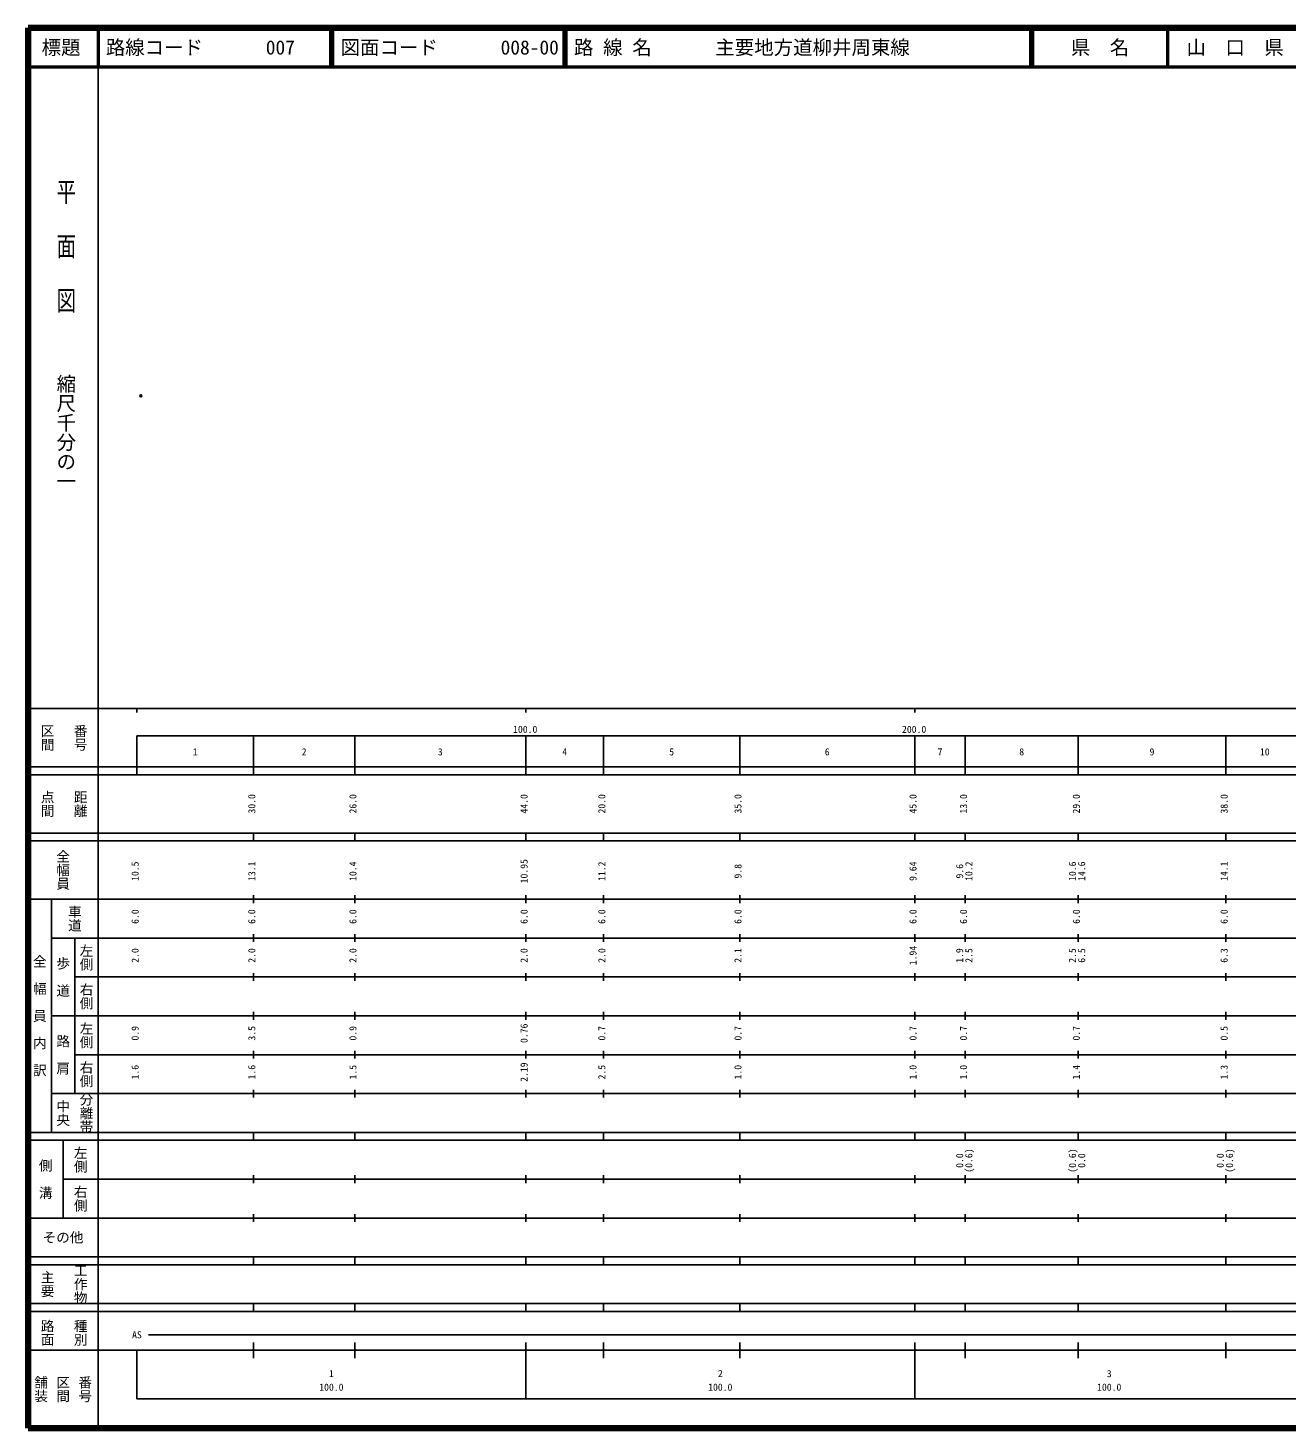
# Model space of a CAD drawing. Units: millimetres on the paper. Extents: x 40 to 680, y 20 to 380.
# Drawn here: x 40 to 363.7, y 20 to 380 of the extents above; entities that cross this region are included whole.
import ezdxf
from ezdxf.enums import TextEntityAlignment as Align

# ---------------------------------------------------------------- set-up
doc = ezdxf.new("R2010")
doc.units = ezdxf.units.MM
doc.header["$PDMODE"] = 32
doc.header["$PDSIZE"] = 0.5
doc.layers.add('M-OTRS', color=6, linetype='Continuous')
doc.layers.add('M-TTL-TXT', color=7, linetype='Continuous')
for name, color, linetype, lineweight in [('M-TTL', 2, 'Continuous', 140), ('M-TTL-BAND', 7, 'Continuous', 25), ('M-TTL-LINE', 7, 'Continuous', 50)]:
    doc.layers.add(name, color=color, linetype=linetype, lineweight=lineweight)
doc.styles.add('@ＭＳ ゴシック', font='')
doc.styles.add('ＭＳ ゴシック', font='')
doc.styles.get('@ＭＳ ゴシック').set_extended_font_data('@MS Gothic')
doc.styles.get('ＭＳ ゴシック').set_extended_font_data('MS Gothic')

msp = doc.modelspace()

# ---------------------------------------------------------------- linework, layer by layer
at = {"layer": 'M-OTRS'}
msp.add_point((69.006, 285.431), dxfattribs=at)
at = {"layer": 'M-TTL'}
for p, q in [((40, 380), (40, 20)), ((680, 380), (40, 380)), ((40, 20), (680, 20))]:
    msp.add_line(p, q, dxfattribs=at)
at = {"layer": 'M-TTL-BAND'}
for p, q in [((58, 370), (58, 20)), ((40, 205), (579, 205)), ((68, 205), (68, 204)), ((168, 205), (168, 204)), ((268, 205), (268, 204)), ((68, 198), (579, 198)), ((68, 198), (68, 188)), ((98, 188), (98, 198)), ((124, 188), (124, 198)), ((168, 188), (168, 198)), ((188, 188), (188, 198)), ((223, 188), (223, 198)), ((268, 188), (268, 198)), ((281, 188), (281, 198)), ((310, 188), (310, 198)), ((348, 188), (348, 198)), ((40, 190), (579, 190)), ((40, 188), (579, 188)), ((40, 173), (579, 173)), ((98, 171), (98, 173)), ((124, 171), (124, 173)), ((168, 171), (168, 173)), ((188, 171), (188, 173)), ((223, 171), (223, 173)), ((268, 171), (268, 173)), ((281, 171), (281, 173)), ((310, 171), (310, 173)), ((348, 171), (348, 173)), ((40, 171), (579, 171)), ((40, 156), (579, 156)), ((46, 96), (46, 156)), ((98, 155), (98, 157)), ((124, 155), (124, 157)), ((168, 155), (168, 157)), ((188, 155), (188, 157)), ((223, 155), (223, 157)), ((268, 155), (268, 157)), ((281, 155), (281, 157)), ((310, 155), (310, 157)), ((348, 155), (348, 157)), ((46, 146), (579, 146)), ((52, 146), (52, 106)), ((98, 145), (98, 147)), ((124, 145), (124, 147)), ((168, 145), (168, 147)), ((188, 145), (188, 147)), ((223, 145), (223, 147)), ((268, 145), (268, 147)), ((281, 145), (281, 147)), ((310, 145), (310, 147)), ((348, 145), (348, 147)), ((98, 135), (98, 137)), ((124, 135), (124, 137)), ((168, 135), (168, 137)), ((188, 135), (188, 137)), ((223, 135), (223, 137)), ((268, 135), (268, 137)), ((281, 135), (281, 137)), ((310, 135), (310, 137)), ((348, 135), (348, 137)), ((52, 136), (579, 136)), ((46, 126), (579, 126)), ((98, 125), (98, 127)), ((124, 125), (124, 127)), ((168, 125), (168, 127)), ((188, 125), (188, 127)), ((223, 125), (223, 127)), ((268, 125), (268, 127)), ((281, 125), (281, 127)), ((310, 125), (310, 127)), ((348, 125), (348, 127)), ((52, 116), (579, 116)), ((98, 115), (98, 117)), ((124, 115), (124, 117)), ((168, 115), (168, 117)), ((188, 115), (188, 117)), ((223, 115), (223, 117)), ((268, 115), (268, 117)), ((281, 115), (281, 117)), ((310, 115), (310, 117)), ((348, 115), (348, 117)), ((46, 106), (579, 106)), ((98, 105), (98, 107)), ((124, 105), (124, 107)), ((168, 105), (168, 107)), ((188, 105), (188, 107)), ((223, 105), (223, 107)), ((268, 105), (268, 107)), ((281, 105), (281, 107)), ((310, 105), (310, 107)), ((348, 105), (348, 107)), ((40, 96), (579, 96)), ((40, 94), (579, 94)), ((49, 94), (49, 74)), ((98, 94), (98, 96)), ((124, 94), (124, 96)), ((168, 94), (168, 96)), ((188, 94), (188, 96)), ((223, 94), (223, 96)), ((268, 94), (268, 96)), ((281, 94), (281, 96)), ((310, 94), (310, 96)), ((348, 94), (348, 96)), ((49, 84), (579, 84)), ((98, 83), (98, 85)), ((124, 83), (124, 85)), ((168, 83), (168, 85)), ((188, 83), (188, 85)), ((223, 83), (223, 85)), ((268, 83), (268, 85)), ((281, 83), (281, 85)), ((310, 83), (310, 85)), ((348, 83), (348, 85)), ((40, 74), (579, 74)), ((98, 73), (98, 75)), ((124, 73), (124, 75)), ((168, 73), (168, 75)), ((188, 73), (188, 75)), ((223, 73), (223, 75)), ((268, 73), (268, 75)), ((281, 73), (281, 75)), ((310, 73), (310, 75)), ((348, 73), (348, 75)), ((40, 64), (579, 64)), ((40, 62), (579, 62)), ((98, 62), (98, 64)), ((124, 62), (124, 64)), ((168, 62), (168, 64)), ((188, 62), (188, 64)), ((223, 62), (223, 64)), ((268, 62), (268, 64)), ((281, 62), (281, 64)), ((310, 62), (310, 64)), ((348, 62), (348, 64)), ((40, 52), (579, 52)), ((98, 50), (98, 52)), ((124, 50), (124, 52)), ((168, 50), (168, 52)), ((188, 50), (188, 52)), ((223, 50), (223, 52)), ((268, 50), (268, 52)), ((281, 50), (281, 52)), ((310, 50), (310, 52)), ((348, 50), (348, 52)), ((40, 50), (579, 50)), ((71, 44), (565, 44)), ((40, 40), (579, 40)), ((68, 40), (68, 27.5)), ((98, 38), (98, 42)), ((124, 38), (124, 42)), ((168, 27.5), (168, 42)), ((188, 38), (188, 42)), ((223, 38), (223, 42)), ((268, 27.5), (268, 42)), ((281, 38), (281, 42)), ((310, 38), (310, 42)), ((348, 38), (348, 42)), ((68, 27.5), (579, 27.5))]:
    msp.add_line(p, q, dxfattribs=at)
at = {"layer": 'M-TTL-LINE'}
for p, q in [((58, 380), (58, 370)), ((117.75, 380), (117.75, 370)), ((118.25, 380), (118.25, 370)), ((177.75, 380), (177.75, 370)), ((178.25, 380), (178.25, 370)), ((297.75, 380), (297.75, 370)), ((298.25, 380), (298.25, 370)), ((333, 380), (333, 370)), ((40, 370), (680, 370))]:
    msp.add_line(p, q, dxfattribs=at)

# ---------------------------------------------------------------- texts
at = {"layer": 'M-TTL-BAND', "style": '@ＭＳ ゴシック', "width": 1.4}
msp.add_text('平  面  図', height=3.666, rotation=270, dxfattribs=at).set_placement((49.777, 306.475), align=Align.MIDDLE_RIGHT)
at = {"layer": 'M-TTL-BAND', "style": '@ＭＳ ゴシック'}
msp.add_text('縮尺千分の一', height=3.666, rotation=270, dxfattribs=at).set_placement((49.777, 261.03), align=Align.MIDDLE_RIGHT)
for s, p in [('区間', (45, 197.5)), ('番号', (53.5, 197.5)), ('点間', (45, 180.5)), ('距離', (53.5, 180.5)), ('全幅員', (49, 163.5)), ('車道', (52, 151)), ('左側', (55, 141)), ('全\u3000幅\u3000員\u3000内\u3000訳', (43, 126)), ('歩\u3000道', (49, 136)), ('右側', (55, 131)), ('左側', (55, 121)), ('路\u3000肩', (49, 116)), ('右側', (55, 111)), ('分離帯', (55, 101)), ('中央', (49, 101)), ('左側', (53.5, 89)), ('側\u3000溝', (44.5, 84)), ('右側', (53.5, 79)), ('工作物', (53.5, 57)), ('主要', (45, 57)), ('路面', (45, 44.5)), ('種別', (53.5, 44.5)), ('舗装', (43.333, 30)), ('区間', (49, 30)), ('番号', (54.667, 30))]:
    msp.add_text(s, height=2.566, rotation=270, dxfattribs=at).set_placement(p, align=Align.MIDDLE_CENTER)
at = {"layer": 'M-TTL-BAND', "style": 'ＭＳ ゴシック'}
for s, p in [('100.0', (167.844, 198.195)), ('200.0', (267.844, 198.195)), ('1', (83, 192.405)), ('2', (111, 192.405)), ('3', (146, 192.405)), ('4', (178, 192.405)), ('5', (205.5, 192.405)), ('6', (245.5, 192.405)), ('7', (274.5, 192.405)), ('8', (295.5, 192.405)), ('9', (329, 192.405)), ('10', (358, 192.405)), ('AS', (68, 42.5)), ('1', (118, 32.523)), ('2', (218, 32.523)), ('3', (318, 32.523)), ('100.0', (118, 29.033)), ('100.0', (218, 29.033)), ('100.0', (318, 29.033))]:
    msp.add_text(s, height=1.833, dxfattribs=at).set_placement(p, align=Align.BOTTOM_CENTER)
for s, p in [('30.0', (99, 180.5)), ('26.0', (125, 180.5)), ('44.0', (169, 180.5)), ('20.0', (189, 180.5)), ('35.0', (224, 180.5)), ('45.0', (269, 180.5)), ('13.0', (282, 180.5)), ('29.0', (311, 180.5)), ('38.0', (349, 180.5)), ('10.95', (169, 163.174)), ('10.5', (69, 163.174)), ('13.1', (99, 163.174)), ('10.4', (125, 163.174)), ('11.2', (189, 163.174)), ('9.8', (224, 163.174)), ('9.64', (269, 163.174)), ('9.6', (281, 163.174)), ('10.2', (283.37, 163.174)), ('10.6', (310, 163.174)), ('14.6', (312.37, 163.174)), ('14.1', (349, 163.174)), ('6.0', (69, 151.5)), ('6.0', (99, 151.5)), ('6.0', (125, 151.5)), ('6.0', (169, 151.5)), ('6.0', (189, 151.5)), ('6.0', (224, 151.5)), ('6.0', (269, 151.5)), ('6.0', (282, 151.5)), ('6.0', (311, 151.5)), ('6.0', (349, 151.5)), ('2.0', (69, 141.5)), ('2.0', (99, 141.5)), ('2.0', (125, 141.5)), ('2.0', (169, 141.5)), ('2.0', (189, 141.5)), ('2.1', (224, 141.5)), ('1.94', (269, 141.5)), ('1.9', (281, 141.5)), ('2.5', (283.37, 141.5)), ('2.5', (310, 141.5)), ('6.5', (312.37, 141.5)), ('6.3', (349, 141.5)), ('0.9', (69, 121.5)), ('3.5', (99, 121.5)), ('0.9', (125, 121.5)), ('0.76', (169, 121.5)), ('0.7', (189, 121.5)), ('0.7', (224, 121.5)), ('0.7', (269, 121.5)), ('0.7', (282, 121.5)), ('0.7', (311, 121.5)), ('0.5', (349, 121.5)), ('1.6', (69, 111.5)), ('1.6', (99, 111.5)), ('1.5', (125, 111.5)), ('2.19', (169, 111.5)), ('2.5', (189, 111.5)), ('1.0', (224, 111.5)), ('1.0', (269, 111.5)), ('1.0', (282, 111.5)), ('1.4', (311, 111.5)), ('1.3', (349, 111.5)), ('0.0', (281, 88.764)), ('(0.6)', (283.37, 88.764)), ('(0.6)', (310, 88.764)), ('0.0', (312.37, 88.764)), ('0.0', (348, 88.764)), ('(0.6)', (350.37, 88.764))]:
    msp.add_text(s, height=1.833, rotation=90, dxfattribs=at).set_placement(p, align=Align.BOTTOM_CENTER)
msp.add_text('その他', height=2.566, dxfattribs=at).set_placement((49, 69), align=Align.MIDDLE_CENTER)
at = {"layer": 'M-TTL-TXT', "style": 'ＭＳ ゴシック'}
for s, p in [('標題', (48.5, 375)), ('県\u3000名', (315.625, 375)), ('山\u3000口\u3000県', (350.375, 375))]:
    msp.add_text(s, height=3.666, dxfattribs=at).set_placement(p, align=Align.MIDDLE_CENTER)
for s, p in [('路線コード', (60, 375)), ('007', (101.142, 375)), ('007', (101.142, 375)), ('007', (101.142, 375)), ('図面コード', (120.38, 375)), ('008-00', (161.521, 375)), ('路 線 名', (180.38, 375)), ('主要地方道柳井周東線', (216.734, 375))]:
    msp.add_text(s, height=3.666, dxfattribs=at).set_placement(p, align=Align.MIDDLE_LEFT)

doc.saveas('drawing.dxf')
